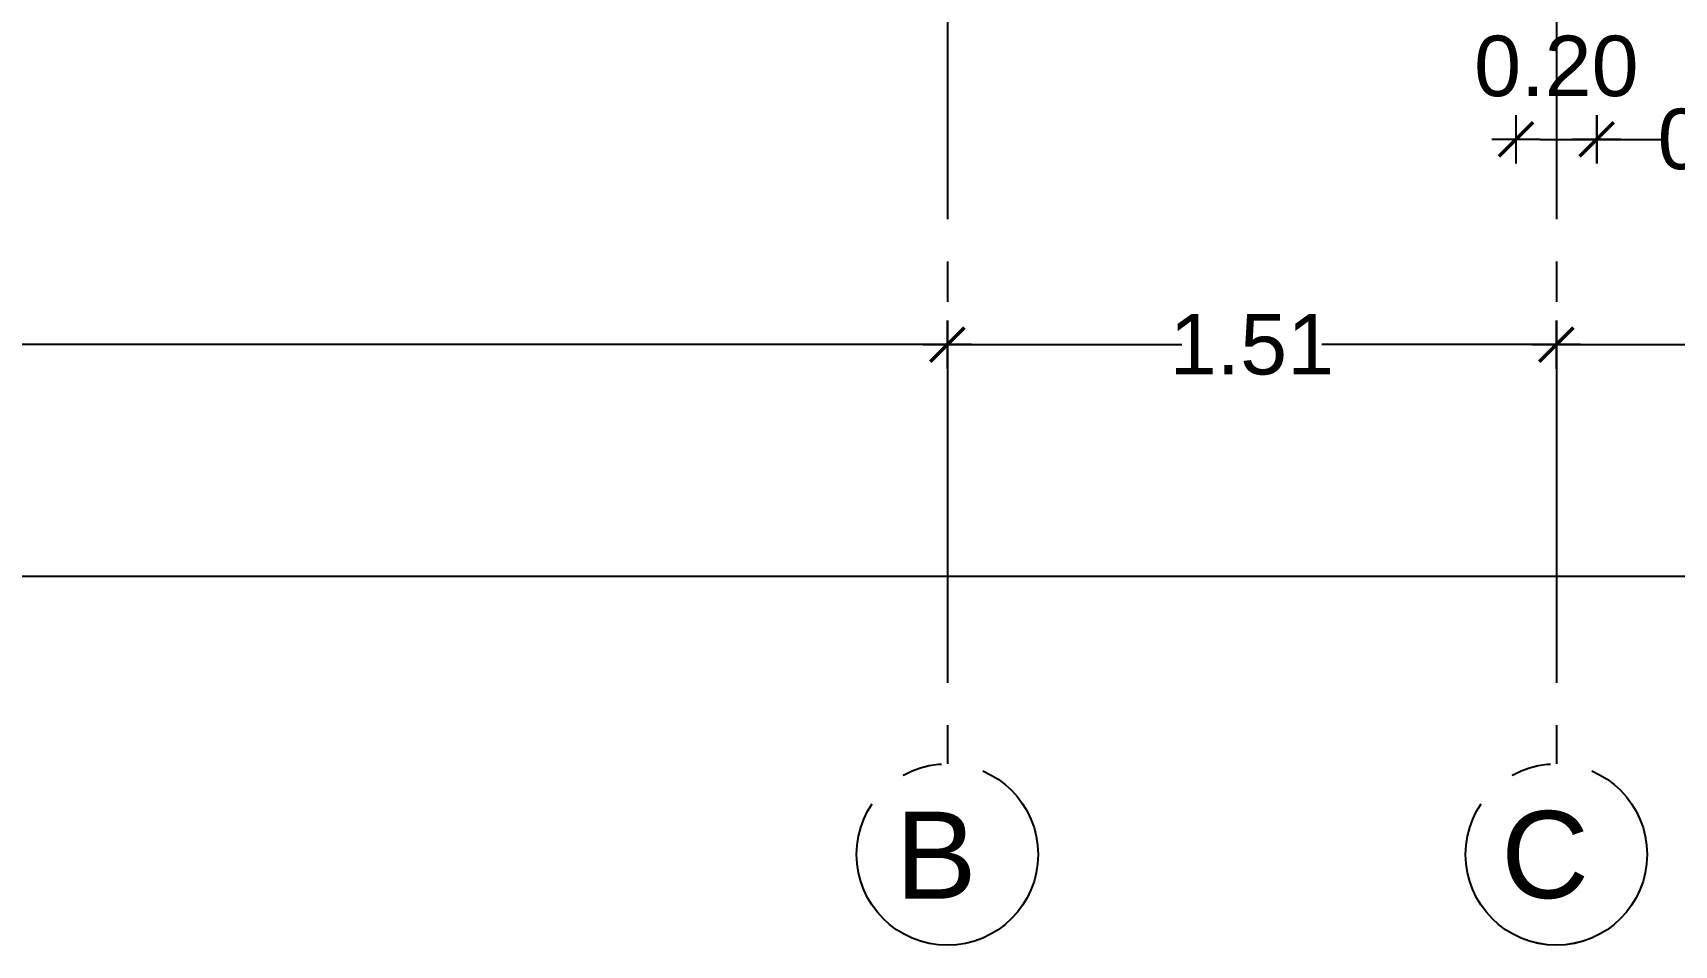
# Model space of a CAD drawing. Header units: millimetres. Extents: x 1217 to 2428, y 234 to 644.
# Drawn here: x 2120.471 to 2124.541, y 373.532 to 375.795 of the extents above; entities that cross this region are included whole.
import ezdxf

# ---------------------------------------------------------------- set-up
doc = ezdxf.new("R2010")
doc.units = ezdxf.units.MM
doc.linetypes.add('ACAD_ISO04W100', pattern=[30, 24, -3, 0, -3])
doc.layers.get('0').update_dxf_attribs({"lineweight": 5})
for name, color, linetype in [('0.1', 251, 'Continuous'), ('COTAS', 252, 'Continuous'), ('Ejes', 8, 'Continuous')]:
    doc.layers.add(name, color=color, linetype=linetype)
doc.styles.add('INTERARQ', font='arial.ttf')
doc.styles.get("Standard").update_dxf_attribs({"font": 'arial.ttf'})
doc.dimstyles.new('ESCALA_1-50', dxfattribs={"dimtxt": 0.15, "dimasz": 0.06, "dimexe": 0.18, "dimexo": 0.0625, "dimgap": 0, "dimtad": 0, "dimtih": 1, "dimtoh": 1, "dimzin": 0, "dimdsep": 46, "dimtxsty": 'INTERARQ', "dimblk": 'DIMTICK', "dimcen": 0, "dimse1": 1, "dimse2": 1, "dimclrd": 256, "dimclre": 1, "dimclrt": 2, "dimadec": 0, "dimazin": 0, "dimtfac": 4.5, "dimtofl": 0, "dimtmove": 2, "dimatfit": 3, "dimldrblk": 'DIMTICK', "dimfxl": 1, "dimtolj": 1, "dimtzin": 0, "dimarcsym": 0})

# ---------------------------------------------------------------- blocks, each defined once
blk = doc.blocks.new('DIMTICK')
at = {"color": 1}
for p, q in [((0, 1), (0, -1)), ((-1, 0), (1, 0))]:
    blk.add_line(p, q, dxfattribs=at)
at = {"color": 3, "const_width": 0.141}
blk.add_lwpolyline([(0.707, 0.707), (-0.707, -0.707)], dxfattribs=at)
blk = doc.blocks.new('*D1701')
at = {"layer": 'COTAS', "lineweight": -2, "ltscale": 3, "transparency": 16777216}
for p, q in [((2113.7706, 375.0212), (2118.0301, 375.0212)), ((2122.6792, 375.0212), (2118.4197, 375.0212))]:
    blk.add_line(p, q, dxfattribs=at)
at = {"layer": 'Defpoints', "color": 0, "ltscale": 3, "transparency": 16777216}
for p in [(2113.7106, 375.3032, 0), (2122.7392, 375.3032, 0), (2122.7392, 375.0212)]:
    blk.add_point(p, dxfattribs=at)
at = {"layer": 'COTAS', "lineweight": -2, "ltscale": 3, "transparency": 16777216, "xscale": 0.06, "yscale": 0.06, "zscale": 0.06, "rotation": 180}
blk.add_blockref('DIMTICK', (2113.7106, 375.0212), dxfattribs=at)
at = {"layer": 'COTAS', "lineweight": -2, "ltscale": 3, "transparency": 16777216, "xscale": 0.06, "yscale": 0.06, "zscale": 0.06}
blk.add_blockref('DIMTICK', (2122.7392, 375.0212), dxfattribs=at)
at = {"layer": 'COTAS', "color": 2, "ltscale": 3, "transparency": 16777216, "insert": (2118.2249, 375.0212), "char_height": 0.15, "attachment_point": 5, "style": 'INTERARQ'}
blk.add_mtext('\\A1;9.03', dxfattribs=at)
blk = doc.blocks.new('*D1702')
at = {"layer": 'COTAS', "lineweight": -2, "ltscale": 3, "transparency": 16777216}
for p, q in [((2122.7992, 375.0212), (2123.3209, 375.0212)), ((2124.1892, 375.0212), (2123.6675, 375.0212))]:
    blk.add_line(p, q, dxfattribs=at)
at = {"layer": 'Defpoints', "color": 0, "ltscale": 3, "transparency": 16777216}
for p in [(2124.2492, 375.7459), (2122.7392, 375.3032, 0), (2124.2492, 375.0212)]:
    blk.add_point(p, dxfattribs=at)
at = {"layer": 'COTAS', "lineweight": -2, "ltscale": 3, "transparency": 16777216, "xscale": 0.06, "yscale": 0.06, "zscale": 0.06, "rotation": 180}
blk.add_blockref('DIMTICK', (2122.7392, 375.0212), dxfattribs=at)
at = {"layer": 'COTAS', "lineweight": -2, "ltscale": 3, "transparency": 16777216, "xscale": 0.06, "yscale": 0.06, "zscale": 0.06}
blk.add_blockref('DIMTICK', (2124.2492, 375.0212), dxfattribs=at)
at = {"layer": 'COTAS', "color": 2, "ltscale": 3, "transparency": 16777216, "insert": (2123.4942, 375.0212), "char_height": 0.15, "attachment_point": 5, "style": 'INTERARQ'}
blk.add_mtext('\\A1;1.51', dxfattribs=at)
blk = doc.blocks.new('*D1703')
at = {"layer": 'COTAS', "lineweight": -2, "ltscale": 3, "transparency": 16777216}
for p, q in [((2124.3092, 375.0212), (2125.9696, 375.0212)), ((2128.0195, 375.0212), (2126.3591, 375.0212))]:
    blk.add_line(p, q, dxfattribs=at)
at = {"layer": 'Defpoints', "color": 0, "ltscale": 3, "transparency": 16777216}
for p in [(2124.2492, 375.7459), (2128.0795, 375.7459), (2128.0795, 375.0212)]:
    blk.add_point(p, dxfattribs=at)
at = {"layer": 'COTAS', "lineweight": -2, "ltscale": 3, "transparency": 16777216, "xscale": 0.06, "yscale": 0.06, "zscale": 0.06, "rotation": 180}
blk.add_blockref('DIMTICK', (2124.2492, 375.0212), dxfattribs=at)
at = {"layer": 'COTAS', "lineweight": -2, "ltscale": 3, "transparency": 16777216, "xscale": 0.06, "yscale": 0.06, "zscale": 0.06}
blk.add_blockref('DIMTICK', (2128.0795, 375.0212), dxfattribs=at)
at = {"layer": 'COTAS', "color": 2, "ltscale": 3, "transparency": 16777216, "insert": (2126.1643, 375.0212), "char_height": 0.15, "attachment_point": 5, "style": 'INTERARQ'}
blk.add_mtext('\\A1;3.83', dxfattribs=at)
blk = doc.blocks.new('*D1710')
at = {"layer": 'COTAS', "lineweight": -2, "ltscale": 3, "transparency": 16777216}
blk.add_line((2124.2092, 375.5303), (2124.2892, 375.5303), dxfattribs=at)
at = {"layer": 'Defpoints', "color": 0, "ltscale": 3, "transparency": 16777216}
for p in [(2124.3492, 377.971), (2124.1492, 376.171, 0), (2124.3492, 375.5303)]:
    blk.add_point(p, dxfattribs=at)
at = {"layer": 'COTAS', "lineweight": -2, "ltscale": 3, "transparency": 16777216, "xscale": 0.06, "yscale": 0.06, "zscale": 0.06, "rotation": 180}
blk.add_blockref('DIMTICK', (2124.1492, 375.5303), dxfattribs=at)
at = {"layer": 'COTAS', "lineweight": -2, "ltscale": 3, "transparency": 16777216, "xscale": 0.06, "yscale": 0.06, "zscale": 0.06}
blk.add_blockref('DIMTICK', (2124.3492, 375.5303), dxfattribs=at)
at = {"layer": 'COTAS', "color": 2, "ltscale": 3, "transparency": 16777216, "insert": (2124.2492, 375.7114), "char_height": 0.15, "attachment_point": 5, "style": 'INTERARQ'}
blk.add_mtext('\\A1;0.20', dxfattribs=at)
blk = doc.blocks.new('*D1711')
at = {"layer": 'COTAS', "lineweight": -2, "ltscale": 3, "transparency": 16777216}
for p, q in [((2124.4092, 375.5303), (2124.5238, 375.5303)), ((2124.9991, 375.5303), (2124.8845, 375.5303))]:
    blk.add_line(p, q, dxfattribs=at)
at = {"layer": 'Defpoints', "color": 0, "ltscale": 3, "transparency": 16777216}
for p in [(2124.3492, 377.971), (2125.0591, 376.171), (2125.0591, 375.5303)]:
    blk.add_point(p, dxfattribs=at)
at = {"layer": 'COTAS', "lineweight": -2, "ltscale": 3, "transparency": 16777216, "xscale": 0.06, "yscale": 0.06, "zscale": 0.06, "rotation": 180}
blk.add_blockref('DIMTICK', (2124.3492, 375.5303), dxfattribs=at)
at = {"layer": 'COTAS', "lineweight": -2, "ltscale": 3, "transparency": 16777216, "xscale": 0.06, "yscale": 0.06, "zscale": 0.06}
blk.add_blockref('DIMTICK', (2125.0591, 375.5303), dxfattribs=at)
at = {"layer": 'COTAS', "color": 2, "ltscale": 3, "transparency": 16777216, "insert": (2124.7042, 375.5303), "char_height": 0.15, "attachment_point": 5, "style": 'INTERARQ'}
blk.add_mtext('\\A1;0.71', dxfattribs=at)
blk = doc.blocks.new('*D1635')
at = {"layer": '0.1', "lineweight": -2, "ltscale": 3, "transparency": 16777216}
for p, q in [((2113.6716, 374.447), (2129.2484, 374.447)), ((2145.3316, 374.447), (2129.7548, 374.447))]:
    blk.add_line(p, q, dxfattribs=at)
at = {"layer": 'Defpoints', "color": 0, "ltscale": 3, "transparency": 16777216}
for p in [(2145.3916, 377.6495, 0), (2113.6116, 376.671, 0), (2145.3916, 374.447)]:
    blk.add_point(p, dxfattribs=at)
at = {"layer": '0.1', "lineweight": -2, "ltscale": 3, "transparency": 16777216, "xscale": 0.06, "yscale": 0.06, "zscale": 0.06, "rotation": 180}
blk.add_blockref('DIMTICK', (2113.6116, 374.447), dxfattribs=at)
at = {"layer": '0.1', "lineweight": -2, "ltscale": 3, "transparency": 16777216, "xscale": 0.06, "yscale": 0.06, "zscale": 0.06}
blk.add_blockref('DIMTICK', (2145.3916, 374.447), dxfattribs=at)
at = {"layer": '0.1', "color": 2, "ltscale": 3, "transparency": 16777216, "insert": (2129.5016, 374.447), "char_height": 0.15, "attachment_point": 5, "style": 'INTERARQ'}
blk.add_mtext('\\A1;31.78', dxfattribs=at)

msp = doc.modelspace()

# ---------------------------------------------------------------- linework, layer by layer
at = {"layer": 'Ejes', "linetype": 'ACAD_ISO04W100', "ltscale": 0.035, "elevation": 0}
for points in [[(2122.73916, 384.22243), (2122.73916, 373.9818)], [(2122.73916, 384.22243), (2122.73916, 373.9818)], [(2124.24921, 384.22243), (2124.24921, 373.9818)], [(2124.24921, 384.22243), (2124.24921, 373.9818)]]:
    msp.add_lwpolyline(points, dxfattribs=at)
at = {"layer": 'Ejes', "linetype": 'ACAD_ISO04W100', "ltscale": 0.035}
for centre in [(2122.73916, 373.75682, 0), (2124.24921, 373.75683, 0), (2124.24921, 373.75682, 0)]:
    msp.add_circle(centre, 0.22498, dxfattribs=at)

# ---------------------------------------------------------------- texts
at = {"layer": 'Ejes', "char_height": 0.216, "width": 0.344369, "attachment_point": 5}
for s, insert in [('B', (2122.71115, 373.75509, 0)), ('B', (2122.71115, 373.75508, 0)), ('C', (2124.22121, 373.75509, 0)), ('C', (2124.22121, 373.75508, 0))]:
    msp.add_mtext(s, dxfattribs=dict(at, insert=insert))

# ---------------------------------------------------------------- dimensions: what is measured, and where the dimension line sits
at = {"layer": '0.1', "ltscale": 3}
dim = msp.add_linear_dim(base=(2145.3916, 374.44702), p1=(2113.61159, 376.67099, 0), p2=(2145.3916, 377.64948, 0), dimstyle='ESCALA_1-50', dxfattribs=at)
dim.commit()
dim.dimension.update_dxf_attribs({"geometry": '*D1635', "text_midpoint": (2129.5016, 374.44702)})
at = {"layer": 'COTAS', "ltscale": 3}
dim = msp.add_linear_dim(base=(2124.34918, 375.53028, 0), p1=(2124.14918, 376.17099, 0), p2=(2124.34918, 377.97099, 0), dimstyle='ESCALA_1-50', dxfattribs=at)
dim.commit()
dim.dimension.update_dxf_attribs({"geometry": '*D1710', "text_midpoint": (2124.24918, 375.71135, 0), "dimtype": 160})
for base, p1, p2, picture, middle in [((2125.05914, 375.53028, 0), (2124.34918, 377.97099, 0), (2125.05914, 376.17099, 0), '*D1711', (2124.70416, 375.53028, 0)), ((2124.24921, 375.02122, 0), (2122.73916, 375.30324, 0), (2124.24921, 375.74588, 0), '*D1702', (2123.49419, 375.02122, 0)), ((2128.07948, 375.02122, 0), (2124.24921, 375.74588, 0), (2128.07948, 375.74588, 0), '*D1703', (2126.16435, 375.02122, 0)), ((2122.73916, 375.02122, 0), (2113.71057, 375.30324, 0), (2122.73916, 375.30324, 0), '*D1701', (2118.22487, 375.02122, 0))]:
    dim = msp.add_linear_dim(base=base, p1=p1, p2=p2, dimstyle='ESCALA_1-50', dxfattribs=at)
    dim.commit()
    dim.dimension.update_dxf_attribs({"geometry": picture, "text_midpoint": middle})

doc.saveas('drawing.dxf')
